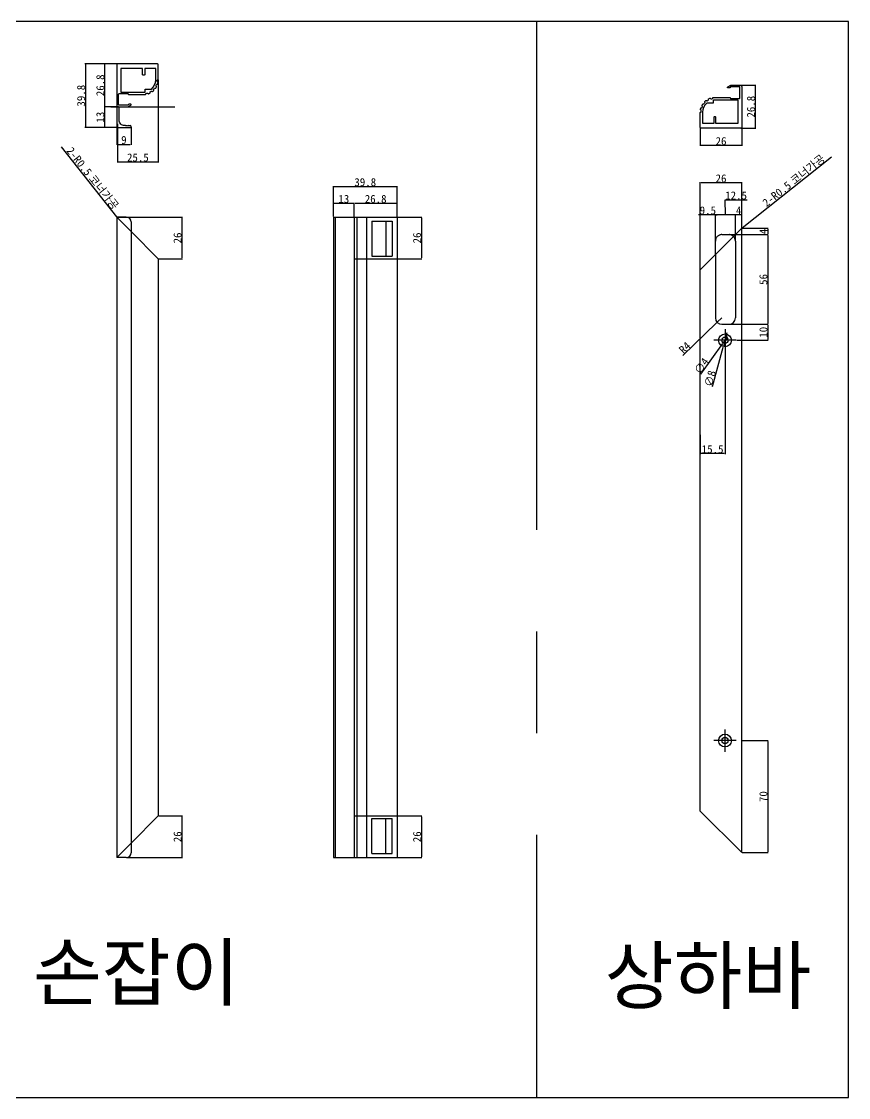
# Model space of a CAD drawing. Header units: millimetres. Extents: x -44117 to 256353, y -2095463 to 65325.
# Drawn here: x 80400 to 80917, y 25306 to 25978 of the extents above; entities that cross this region are included whole.
import ezdxf

# ---------------------------------------------------------------- set-up
doc = ezdxf.new("R2010")
doc.units = ezdxf.units.MM
doc.header["$LTSCALE"] = 10
doc.linetypes.add('CENTER', pattern=[50.8, 31.75, -6.35, 6.35, -6.35])
doc.linetypes.add('HIDDEN', pattern=[9.525, 6.35, -3.175])
doc.layers.add('cen', color=1, linetype='CENTER')
doc.layers.add('hid', color=8, linetype='HIDDEN')
doc.dimstyles.new('hi01 a4 - 1scale', dxfattribs={"dimtxt": 5, "dimasz": 0.5, "dimexe": 0.3, "dimexo": 0.3, "dimgap": 0.2, "dimtad": 1, "dimdec": 1, "dimdsep": 46, "dimtxsty": 'Standard', "dimcen": 1, "dimclrd": 251, "dimclre": 251, "dimclrt": 3, "dimadec": 1, "dimazin": 2, "dimtfac": 1, "dimtdec": 1, "dimtix": 1, "dimtmove": 1, "dimatfit": 3, "dimfxl": 0, "dimarcsym": 0})

# ---------------------------------------------------------------- blocks, each defined once
blk = doc.blocks.new('*D1790')
at = {"color": 251, "lineweight": -2, "transparency": 16777216}
for p, q in [((80459.51, 25952), (80451.5, 25952)), ((80451.8, 25951.5), (80451.8, 25925.7)), ((80460.51, 25925.2), (80451.5, 25925.2))]:
    blk.add_line(p, q, dxfattribs=at)
at = {"color": 251, "transparency": 16777216}
for points in [[(80451.72, 25951.5), (80451.88, 25951.5), (80451.8, 25952)], [(80451.72, 25925.7), (80451.88, 25925.7), (80451.8, 25925.2)]]:
    blk.add_solid(points, dxfattribs=at)
at = {"layer": 'Defpoints', "color": 0, "transparency": 16777216}
for p in [(80459.81, 25952), (80451.8, 25925.2), (80460.81, 25925.2)]:
    blk.add_point(p, dxfattribs=at)
at = {"color": 3, "transparency": 16777216, "insert": (80449.1, 25938.6), "char_height": 5, "attachment_point": 5, "rotation": 90}
blk.add_mtext('26.8', dxfattribs=at)
blk = doc.blocks.new('*D1791')
at = {"color": 251, "lineweight": -2, "transparency": 16777216}
for p, q in [((80460.51, 25925.2), (80451.5, 25925.2)), ((80451.8, 25924.7), (80451.8, 25912.7)), ((80460.27, 25912.2), (80451.5, 25912.2))]:
    blk.add_line(p, q, dxfattribs=at)
at = {"color": 251, "transparency": 16777216}
for points in [[(80451.72, 25924.7), (80451.88, 25924.7), (80451.8, 25925.2)], [(80451.72, 25912.7), (80451.88, 25912.7), (80451.8, 25912.2)]]:
    blk.add_solid(points, dxfattribs=at)
at = {"layer": 'Defpoints', "color": 0, "transparency": 16777216}
for p in [(80460.81, 25925.2), (80451.8, 25912.2), (80460.57, 25912.2)]:
    blk.add_point(p, dxfattribs=at)
at = {"color": 3, "transparency": 16777216, "insert": (80449.1, 25918.7), "char_height": 5, "attachment_point": 5, "rotation": 90}
blk.add_mtext('13', dxfattribs=at)
blk = doc.blocks.new('*D1792')
at = {"color": 251, "lineweight": -2, "transparency": 16777216}
for p, q in [((80459.31, 25912.4), (80459.31, 25901.43)), ((80468.31, 25912.4), (80468.31, 25901.43)), ((80459.81, 25901.73), (80467.81, 25901.73))]:
    blk.add_line(p, q, dxfattribs=at)
at = {"color": 251, "transparency": 16777216}
for points in [[(80459.81, 25901.81), (80459.81, 25901.64), (80459.31, 25901.73)], [(80467.81, 25901.81), (80467.81, 25901.64), (80468.31, 25901.73)]]:
    blk.add_solid(points, dxfattribs=at)
at = {"layer": 'Defpoints', "color": 0, "transparency": 16777216}
for p in [(80459.31, 25912.7), (80468.31, 25912.7), (80468.31, 25901.73)]:
    blk.add_point(p, dxfattribs=at)
at = {"color": 3, "transparency": 16777216, "insert": (80463.81, 25904.43), "char_height": 5, "attachment_point": 5}
blk.add_mtext('9', dxfattribs=at)
blk = doc.blocks.new('*D1793')
at = {"color": 251, "lineweight": -2, "transparency": 16777216}
for p, q in [((80485.31, 25942), (80485.31, 25890.48)), ((80459.81, 25914.44), (80459.81, 25890.48)), ((80460.31, 25890.78), (80484.81, 25890.78))]:
    blk.add_line(p, q, dxfattribs=at)
at = {"color": 251, "transparency": 16777216}
for points in [[(80460.31, 25890.86), (80460.31, 25890.69), (80459.81, 25890.78)], [(80484.81, 25890.86), (80484.81, 25890.69), (80485.31, 25890.78)]]:
    blk.add_solid(points, dxfattribs=at)
at = {"layer": 'Defpoints', "color": 0, "transparency": 16777216}
for p in [(80485.31, 25942.3), (80459.81, 25914.74), (80485.31, 25890.78)]:
    blk.add_point(p, dxfattribs=at)
at = {"color": 3, "transparency": 16777216, "insert": (80472.56, 25893.48), "char_height": 5, "attachment_point": 5}
blk.add_mtext('25.5', dxfattribs=at)
blk = doc.blocks.new('*D1794')
at = {"color": 251, "lineweight": -2, "transparency": 16777216}
for p, q in [((80424.62, 25900.15), (80459.19, 25856.55)), ((80459.81, 25855.76), (80459.5, 25856.15))]:
    blk.add_line(p, q, dxfattribs=at)
at = {"color": 251, "transparency": 16777216}
blk.add_solid([(80459.26, 25856.6), (80459.13, 25856.49), (80459.5, 25856.15)], dxfattribs=at)
at = {"layer": 'Defpoints', "color": 0, "transparency": 16777216}
for p in [(80459.5, 25856.15), (80459.81, 25855.76)]:
    blk.add_point(p, dxfattribs=at)
at = {"color": 3, "transparency": 16777216, "insert": (80444.09, 25880.4), "char_height": 5, "attachment_point": 5, "rotation": 308.40758}
blk.add_mtext('2-R0.5{\\f굴림|b0|i0|c129|p50; 코너가공}', dxfattribs=at)
blk = doc.blocks.new('*D1795')
at = {"color": 251, "lineweight": -2, "transparency": 16777216}
for p, q in [((80459.61, 25856.26), (80500.37, 25856.26)), ((80500.07, 25855.76), (80500.07, 25830.76)), ((80485.61, 25830.26), (80500.37, 25830.26))]:
    blk.add_line(p, q, dxfattribs=at)
at = {"color": 251, "transparency": 16777216}
for points in [[(80499.99, 25855.76), (80500.16, 25855.76), (80500.07, 25856.26)], [(80499.99, 25830.76), (80500.16, 25830.76), (80500.07, 25830.26)]]:
    blk.add_solid(points, dxfattribs=at)
at = {"layer": 'Defpoints', "color": 0, "transparency": 16777216}
for p in [(80459.31, 25856.26), (80485.31, 25830.26), (80500.07, 25830.26)]:
    blk.add_point(p, dxfattribs=at)
at = {"color": 3, "transparency": 16777216, "insert": (80497.37, 25843.26), "char_height": 5, "attachment_point": 5, "rotation": 90}
blk.add_mtext('26', dxfattribs=at)
blk = doc.blocks.new('*D1796')
at = {"color": 251, "lineweight": -2, "transparency": 16777216}
for p, q in [((80485.61, 25482.26), (80500.37, 25482.26)), ((80500.07, 25481.76), (80500.07, 25456.76)), ((80465.61, 25456.26), (80500.37, 25456.26))]:
    blk.add_line(p, q, dxfattribs=at)
at = {"color": 251, "transparency": 16777216}
for points in [[(80499.99, 25481.76), (80500.16, 25481.76), (80500.07, 25482.26)], [(80499.99, 25456.76), (80500.16, 25456.76), (80500.07, 25456.26)]]:
    blk.add_solid(points, dxfattribs=at)
at = {"layer": 'Defpoints', "color": 0, "transparency": 16777216}
for p in [(80485.31, 25482.26), (80465.31, 25456.26), (80500.07, 25456.26)]:
    blk.add_point(p, dxfattribs=at)
at = {"color": 3, "transparency": 16777216, "insert": (80497.37, 25469.26), "char_height": 5, "attachment_point": 5, "rotation": 90}
blk.add_mtext('26', dxfattribs=at)
blk = doc.blocks.new('*D1797')
at = {"color": 251, "lineweight": -2, "transparency": 16777216}
for p, q in [((80634.82, 25856.26), (80650.02, 25856.26)), ((80649.72, 25855.76), (80649.72, 25830.76)), ((80634.82, 25830.26), (80650.02, 25830.26))]:
    blk.add_line(p, q, dxfattribs=at)
at = {"color": 251, "transparency": 16777216}
for points in [[(80649.64, 25855.76), (80649.8, 25855.76), (80649.72, 25856.26)], [(80649.64, 25830.76), (80649.8, 25830.76), (80649.72, 25830.26)]]:
    blk.add_solid(points, dxfattribs=at)
at = {"layer": 'Defpoints', "color": 0, "transparency": 16777216}
for p in [(80634.52, 25856.26), (80634.52, 25830.26), (80649.72, 25830.26)]:
    blk.add_point(p, dxfattribs=at)
at = {"color": 3, "transparency": 16777216, "insert": (80647.02, 25843.26), "char_height": 5, "attachment_point": 5, "rotation": 90}
blk.add_mtext('26', dxfattribs=at)
blk = doc.blocks.new('*D1798')
at = {"color": 251, "lineweight": -2, "transparency": 16777216}
for p, q in [((80634.82, 25482.26), (80650.02, 25482.26)), ((80649.72, 25481.76), (80649.72, 25456.76)), ((80634.82, 25456.26), (80650.02, 25456.26))]:
    blk.add_line(p, q, dxfattribs=at)
at = {"color": 251, "transparency": 16777216}
for points in [[(80649.64, 25481.76), (80649.8, 25481.76), (80649.72, 25482.26)], [(80649.64, 25456.76), (80649.8, 25456.76), (80649.72, 25456.26)]]:
    blk.add_solid(points, dxfattribs=at)
at = {"layer": 'Defpoints', "color": 0, "transparency": 16777216}
for p in [(80634.52, 25482.26), (80634.52, 25456.26), (80649.72, 25456.26)]:
    blk.add_point(p, dxfattribs=at)
at = {"color": 3, "transparency": 16777216, "insert": (80647.02, 25469.26), "char_height": 5, "attachment_point": 5, "rotation": 90}
blk.add_mtext('26', dxfattribs=at)
blk = doc.blocks.new('*D1799')
at = {"color": 251, "lineweight": -2, "transparency": 16777216}
for p, q in [((80594.72, 25856.56), (80594.72, 25865.19)), ((80595.22, 25864.89), (80607.23, 25864.89)), ((80607.73, 25856.56), (80607.73, 25865.19))]:
    blk.add_line(p, q, dxfattribs=at)
at = {"color": 251, "transparency": 16777216}
for points in [[(80595.22, 25864.97), (80595.22, 25864.81), (80594.72, 25864.89)], [(80607.23, 25864.97), (80607.23, 25864.81), (80607.73, 25864.89)]]:
    blk.add_solid(points, dxfattribs=at)
at = {"layer": 'Defpoints', "color": 0, "transparency": 16777216}
for p in [(80607.73, 25864.89), (80594.72, 25856.26), (80607.73, 25856.26)]:
    blk.add_point(p, dxfattribs=at)
at = {"color": 3, "transparency": 16777216, "insert": (80601.22, 25867.59), "char_height": 5, "attachment_point": 5}
blk.add_mtext('13', dxfattribs=at)
blk = doc.blocks.new('*D1800')
at = {"color": 251, "lineweight": -2, "transparency": 16777216}
for p, q in [((80607.73, 25856.56), (80607.73, 25865.19)), ((80608.23, 25864.89), (80634.02, 25864.89)), ((80634.52, 25856.56), (80634.52, 25865.19))]:
    blk.add_line(p, q, dxfattribs=at)
at = {"color": 251, "transparency": 16777216}
for points in [[(80608.23, 25864.97), (80608.23, 25864.81), (80607.73, 25864.89)], [(80634.02, 25864.97), (80634.02, 25864.81), (80634.52, 25864.89)]]:
    blk.add_solid(points, dxfattribs=at)
at = {"layer": 'Defpoints', "color": 0, "transparency": 16777216}
for p in [(80634.52, 25864.89), (80607.73, 25856.26), (80634.52, 25856.26)]:
    blk.add_point(p, dxfattribs=at)
at = {"color": 3, "transparency": 16777216, "insert": (80621.12, 25867.59), "char_height": 5, "attachment_point": 5}
blk.add_mtext('26.8', dxfattribs=at)
blk = doc.blocks.new('*D1801')
at = {"color": 251, "lineweight": -2, "transparency": 16777216}
for p, q in [((80594.72, 25865.49), (80594.72, 25875.67)), ((80595.22, 25875.37), (80634.02, 25875.37)), ((80634.52, 25856.56), (80634.52, 25875.67))]:
    blk.add_line(p, q, dxfattribs=at)
at = {"color": 251, "transparency": 16777216}
for points in [[(80595.22, 25875.45), (80595.22, 25875.28), (80594.72, 25875.37)], [(80634.02, 25875.45), (80634.02, 25875.28), (80634.52, 25875.37)]]:
    blk.add_solid(points, dxfattribs=at)
at = {"layer": 'Defpoints', "color": 0, "transparency": 16777216}
for p in [(80634.52, 25875.37), (80594.72, 25865.19), (80634.52, 25856.26)]:
    blk.add_point(p, dxfattribs=at)
at = {"color": 3, "transparency": 16777216, "insert": (80614.62, 25878.07), "char_height": 5, "attachment_point": 5}
blk.add_mtext('39.8', dxfattribs=at)
blk = doc.blocks.new('*D1761')
at = {"color": 251, "lineweight": -2, "transparency": 16777216}
for p, q in [((80451.2, 25952), (80439.49, 25952)), ((80439.79, 25951.5), (80439.79, 25912.7)), ((80459.01, 25912.2), (80439.49, 25912.2))]:
    blk.add_line(p, q, dxfattribs=at)
at = {"color": 251, "transparency": 16777216}
for points in [[(80439.71, 25951.5), (80439.88, 25951.5), (80439.79, 25952)], [(80439.71, 25912.7), (80439.88, 25912.7), (80439.79, 25912.2)]]:
    blk.add_solid(points, dxfattribs=at)
at = {"layer": 'Defpoints', "color": 0, "transparency": 16777216}
for p in [(80451.5, 25952), (80439.79, 25912.2), (80459.31, 25912.2)]:
    blk.add_point(p, dxfattribs=at)
at = {"color": 3, "transparency": 16777216, "insert": (80437.09, 25932.1), "char_height": 5, "attachment_point": 5, "rotation": 90}
blk.add_mtext('39.8', dxfattribs=at)
blk = doc.blocks.new('*D1763')
at = {"color": 251, "lineweight": -2, "transparency": 16777216}
for p, q in [((80842.23, 25845.35), (80866.4, 25845.35)), ((80850.23, 25849.35), (80866.4, 25849.35)), ((80866.1, 25848.85), (80866.1, 25845.85))]:
    blk.add_line(p, q, dxfattribs=at)
at = {"color": 251, "transparency": 16777216}
for points in [[(80866.01, 25848.85), (80866.18, 25848.85), (80866.1, 25849.35)], [(80866.01, 25845.85), (80866.18, 25845.85), (80866.1, 25845.35)]]:
    blk.add_solid(points, dxfattribs=at)
at = {"layer": 'Defpoints', "color": 0, "transparency": 16777216}
for p in [(80841.93, 25845.35), (80849.93, 25849.35), (80866.1, 25845.35)]:
    blk.add_point(p, dxfattribs=at)
at = {"color": 3, "transparency": 16777216, "insert": (80863.4, 25847.35), "char_height": 5, "attachment_point": 5, "rotation": 90}
blk.add_mtext('4', dxfattribs=at)
blk = doc.blocks.new('*D1764')
at = {"color": 251, "lineweight": -2, "transparency": 16777216}
for p, q in [((80850.23, 25845.35), (80866.4, 25845.35)), ((80866.1, 25844.85), (80866.1, 25789.85)), ((80842.23, 25789.35), (80866.4, 25789.35))]:
    blk.add_line(p, q, dxfattribs=at)
at = {"color": 251, "transparency": 16777216}
for points in [[(80866.01, 25844.85), (80866.18, 25844.85), (80866.1, 25845.35)], [(80866.01, 25789.85), (80866.18, 25789.85), (80866.1, 25789.35)]]:
    blk.add_solid(points, dxfattribs=at)
at = {"layer": 'Defpoints', "color": 0, "transparency": 16777216}
for p in [(80849.93, 25845.35), (80841.93, 25789.35), (80866.1, 25789.35)]:
    blk.add_point(p, dxfattribs=at)
at = {"color": 3, "transparency": 16777216, "insert": (80863.4, 25817.35), "char_height": 5, "attachment_point": 5, "rotation": 90}
blk.add_mtext('56', dxfattribs=at)
blk = doc.blocks.new('*D1803')
at = {"color": 251, "lineweight": -2, "transparency": 16777216}
for p, q in [((80850.23, 25789.35), (80866.4, 25789.35)), ((80866.1, 25788.85), (80866.1, 25779.85)), ((80846.73, 25779.35), (80866.4, 25779.35))]:
    blk.add_line(p, q, dxfattribs=at)
at = {"color": 251, "transparency": 16777216}
for points in [[(80866.01, 25788.85), (80866.18, 25788.85), (80866.1, 25789.35)], [(80866.01, 25779.85), (80866.18, 25779.85), (80866.1, 25779.35)]]:
    blk.add_solid(points, dxfattribs=at)
at = {"layer": 'Defpoints', "color": 0, "transparency": 16777216}
for p in [(80849.93, 25789.35), (80846.43, 25779.35), (80866.1, 25779.35)]:
    blk.add_point(p, dxfattribs=at)
at = {"color": 3, "transparency": 16777216, "insert": (80863.4, 25784.35), "char_height": 5, "attachment_point": 5, "rotation": 90}
blk.add_mtext('10', dxfattribs=at)
blk = doc.blocks.new('*D1804')
at = {"color": 251, "lineweight": -2, "transparency": 16777216}
for p, q in [((80850.23, 25529.35), (80866.4, 25529.35)), ((80866.1, 25528.85), (80866.1, 25459.85)), ((80850.23, 25459.35), (80866.4, 25459.35))]:
    blk.add_line(p, q, dxfattribs=at)
at = {"color": 251, "transparency": 16777216}
for points in [[(80866.01, 25528.85), (80866.18, 25528.85), (80866.1, 25529.35)], [(80866.01, 25459.85), (80866.18, 25459.85), (80866.1, 25459.35)]]:
    blk.add_solid(points, dxfattribs=at)
at = {"layer": 'Defpoints', "color": 0, "transparency": 16777216}
for p in [(80849.93, 25529.35), (80849.93, 25459.35), (80866.1, 25459.35)]:
    blk.add_point(p, dxfattribs=at)
at = {"color": 3, "transparency": 16777216, "insert": (80863.4, 25494.35), "char_height": 5, "attachment_point": 5, "rotation": 90}
blk.add_mtext('70', dxfattribs=at)
blk = doc.blocks.new('*D1805')
at = {"color": 251, "lineweight": -2, "transparency": 16777216}
for p, q in [((80849.23, 25938.63), (80858.65, 25938.63)), ((80858.35, 25938.13), (80858.35, 25912.33)), ((80849.23, 25911.83), (80858.65, 25911.83))]:
    blk.add_line(p, q, dxfattribs=at)
at = {"color": 251, "transparency": 16777216}
for points in [[(80858.26, 25938.13), (80858.43, 25938.13), (80858.35, 25938.63)], [(80858.26, 25912.33), (80858.43, 25912.33), (80858.35, 25911.83)]]:
    blk.add_solid(points, dxfattribs=at)
at = {"layer": 'Defpoints', "color": 0, "transparency": 16777216}
for p in [(80848.93, 25938.63), (80848.93, 25911.83), (80858.35, 25911.83)]:
    blk.add_point(p, dxfattribs=at)
at = {"color": 3, "transparency": 16777216, "insert": (80855.65, 25925.23), "char_height": 5, "attachment_point": 5, "rotation": 90}
blk.add_mtext('26.8', dxfattribs=at)
blk = doc.blocks.new('*D1806')
at = {"color": 251, "lineweight": -2, "transparency": 16777216}
for p, q in [((80823.93, 25912.03), (80823.93, 25900.71)), ((80849.93, 25912.03), (80849.93, 25900.71)), ((80849.43, 25901.01), (80824.43, 25901.01))]:
    blk.add_line(p, q, dxfattribs=at)
at = {"color": 251, "transparency": 16777216}
for points in [[(80824.43, 25901.09), (80824.43, 25900.92), (80823.93, 25901.01)], [(80849.43, 25901.09), (80849.43, 25900.92), (80849.93, 25901.01)]]:
    blk.add_solid(points, dxfattribs=at)
at = {"layer": 'Defpoints', "color": 0, "transparency": 16777216}
for p in [(80823.93, 25912.33), (80849.93, 25912.33), (80823.93, 25901.01)]:
    blk.add_point(p, dxfattribs=at)
at = {"color": 3, "transparency": 16777216, "insert": (80836.93, 25903.71), "char_height": 5, "attachment_point": 5}
blk.add_mtext('26', dxfattribs=at)
blk = doc.blocks.new('*D1807')
at = {"color": 251, "lineweight": -2, "transparency": 16777216}
for p, q in [((80845.93, 25841.65), (80845.93, 25858.03)), ((80849.43, 25857.73), (80846.43, 25857.73)), ((80849.93, 25849.65), (80849.93, 25858.03))]:
    blk.add_line(p, q, dxfattribs=at)
at = {"color": 251, "transparency": 16777216}
for points in [[(80846.43, 25857.82), (80846.43, 25857.65), (80845.93, 25857.73)], [(80849.43, 25857.82), (80849.43, 25857.65), (80849.93, 25857.73)]]:
    blk.add_solid(points, dxfattribs=at)
at = {"layer": 'Defpoints', "color": 0, "transparency": 16777216}
for p in [(80845.93, 25857.73), (80849.93, 25849.35), (80845.93, 25841.35)]:
    blk.add_point(p, dxfattribs=at)
at = {"color": 3, "transparency": 16777216, "insert": (80847.93, 25860.43), "char_height": 5, "attachment_point": 5}
blk.add_mtext('4', dxfattribs=at)
blk = doc.blocks.new('*D1808')
at = {"color": 251, "lineweight": -2, "transparency": 16777216}
for p, q in [((80839.68, 25857.73), (80839.48, 25867.06)), ((80839.48, 25867.06), (80853.21, 25867.06)), ((80833.43, 25833.15), (80833.43, 25858.03)), ((80845.43, 25857.73), (80833.93, 25857.73)), ((80845.93, 25841.65), (80845.93, 25858.03))]:
    blk.add_line(p, q, dxfattribs=at)
at = {"color": 251, "transparency": 16777216}
for points in [[(80833.93, 25857.82), (80833.93, 25857.65), (80833.43, 25857.73)], [(80845.43, 25857.82), (80845.43, 25857.65), (80845.93, 25857.73)]]:
    blk.add_solid(points, dxfattribs=at)
at = {"layer": 'Defpoints', "color": 0, "transparency": 16777216}
for p in [(80833.43, 25857.73), (80845.93, 25841.35), (80833.43, 25832.85)]:
    blk.add_point(p, dxfattribs=at)
at = {"color": 3, "transparency": 16777216, "insert": (80846.34, 25869.76), "char_height": 5, "attachment_point": 5}
blk.add_mtext('12.5', dxfattribs=at)
blk = doc.blocks.new('*D1809')
at = {"color": 251, "lineweight": -2, "transparency": 16777216}
for p, q in [((80823.43, 25857.73), (80822.93, 25857.73)), ((80823.93, 25823.65), (80823.93, 25858.03)), ((80833.43, 25857.73), (80823.93, 25857.73)), ((80833.43, 25833.15), (80833.43, 25858.03)), ((80833.93, 25857.73), (80834.43, 25857.73))]:
    blk.add_line(p, q, dxfattribs=at)
at = {"color": 251, "transparency": 16777216}
for points in [[(80823.43, 25857.82), (80823.43, 25857.65), (80823.93, 25857.73)], [(80833.93, 25857.82), (80833.93, 25857.65), (80833.43, 25857.73)]]:
    blk.add_solid(points, dxfattribs=at)
at = {"layer": 'Defpoints', "color": 0, "transparency": 16777216}
for p in [(80823.93, 25857.73), (80833.43, 25832.85), (80823.93, 25823.35)]:
    blk.add_point(p, dxfattribs=at)
at = {"color": 3, "transparency": 16777216, "insert": (80828.68, 25860.43), "char_height": 5, "attachment_point": 5}
blk.add_mtext('9.5', dxfattribs=at)
blk = doc.blocks.new('*D1810')
at = {"color": 251, "lineweight": -2, "transparency": 16777216}
for p, q in [((80823.93, 25823.65), (80823.93, 25878.02)), ((80849.43, 25877.72), (80824.43, 25877.72)), ((80849.93, 25849.65), (80849.93, 25878.02))]:
    blk.add_line(p, q, dxfattribs=at)
at = {"color": 251, "transparency": 16777216}
for points in [[(80824.43, 25877.8), (80824.43, 25877.63), (80823.93, 25877.72)], [(80849.43, 25877.8), (80849.43, 25877.63), (80849.93, 25877.72)]]:
    blk.add_solid(points, dxfattribs=at)
at = {"layer": 'Defpoints', "color": 0, "transparency": 16777216}
for p in [(80823.93, 25877.72), (80849.93, 25849.35), (80823.93, 25823.35)]:
    blk.add_point(p, dxfattribs=at)
at = {"color": 3, "transparency": 16777216, "insert": (80836.93, 25880.42), "char_height": 5, "attachment_point": 5}
blk.add_mtext('26', dxfattribs=at)
blk = doc.blocks.new('*D1811')
at = {"color": 251, "lineweight": -2, "transparency": 16777216}
for p, q in [((80837.43, 25793.35), (80834.55, 25790.57)), ((80812.98, 25769.76), (80834.19, 25790.23))]:
    blk.add_line(p, q, dxfattribs=at)
at = {"color": 251, "transparency": 16777216}
blk.add_solid([(80834.13, 25790.29), (80834.25, 25790.17), (80834.55, 25790.57)], dxfattribs=at)
at = {"layer": 'Defpoints', "color": 0, "transparency": 16777216}
for p in [(80837.43, 25793.35), (80834.55, 25790.57)]:
    blk.add_point(p, dxfattribs=at)
at = {"color": 3, "transparency": 16777216, "insert": (80814.25, 25774.74), "char_height": 5, "attachment_point": 5, "rotation": 43.98448}
blk.add_mtext('R4', dxfattribs=at)
blk = doc.blocks.new('*D1812')
at = {"color": 251, "lineweight": -2, "transparency": 16777216}
for p, q in [((80840.48, 25783.21), (80838.37, 25775.49)), ((80840.61, 25783.69), (80840.74, 25784.17)), ((80831.54, 25750.48), (80838.24, 25775.01))]:
    blk.add_line(p, q, dxfattribs=at)
at = {"color": 251, "transparency": 16777216}
for points in [[(80840.53, 25783.71), (80840.69, 25783.67), (80840.48, 25783.21)], [(80838.16, 25775.03), (80838.32, 25774.99), (80838.37, 25775.49)]]:
    blk.add_solid(points, dxfattribs=at)
at = {"layer": 'Defpoints', "color": 0, "transparency": 16777216}
for p in [(80840.48, 25783.21), (80838.37, 25775.49)]:
    blk.add_point(p, dxfattribs=at)
at = {"color": 3, "transparency": 16777216, "insert": (80830.09, 25755.41), "char_height": 5, "attachment_point": 5, "rotation": 74.72026}
blk.add_mtext('∅8', dxfattribs=at)
blk = doc.blocks.new('*D1813')
at = {"color": 251, "lineweight": -2, "transparency": 16777216}
for p, q in [((80840.59, 25780.98), (80838.26, 25777.72)), ((80840.88, 25781.39), (80841.17, 25781.79)), ((80824.39, 25758.24), (80837.97, 25777.31))]:
    blk.add_line(p, q, dxfattribs=at)
at = {"color": 251, "transparency": 16777216}
for points in [[(80840.81, 25781.44), (80840.94, 25781.34), (80840.59, 25780.98)], [(80837.91, 25777.36), (80838.04, 25777.27), (80838.26, 25777.72)]]:
    blk.add_solid(points, dxfattribs=at)
at = {"layer": 'Defpoints', "color": 0, "transparency": 16777216}
for p in [(80840.59, 25780.98), (80838.26, 25777.72)]:
    blk.add_point(p, dxfattribs=at)
at = {"color": 3, "transparency": 16777216, "insert": (80824.72, 25763.37), "char_height": 5, "attachment_point": 5, "rotation": 54.5302}
blk.add_mtext('∅4', dxfattribs=at)
blk = doc.blocks.new('*D1814')
at = {"color": 251, "lineweight": -2, "transparency": 16777216}
for p, q in [((80839.43, 25772.05), (80839.43, 25708.29)), ((80823.93, 25720.23), (80823.93, 25708.29)), ((80838.93, 25708.59), (80824.43, 25708.59))]:
    blk.add_line(p, q, dxfattribs=at)
at = {"color": 251, "transparency": 16777216}
for points in [[(80824.43, 25708.67), (80824.43, 25708.51), (80823.93, 25708.59)], [(80838.93, 25708.67), (80838.93, 25708.51), (80839.43, 25708.59)]]:
    blk.add_solid(points, dxfattribs=at)
at = {"layer": 'Defpoints', "color": 0, "transparency": 16777216}
for p in [(80839.43, 25772.35), (80823.93, 25720.53), (80823.93, 25708.59)]:
    blk.add_point(p, dxfattribs=at)
at = {"color": 3, "transparency": 16777216, "insert": (80831.68, 25711.29), "char_height": 5, "attachment_point": 5}
blk.add_mtext('15.5', dxfattribs=at)
blk = doc.blocks.new('*D1765')
at = {"color": 251, "lineweight": -2, "transparency": 16777216}
for p, q in [((80905.96, 25893.67), (80850.21, 25849.47)), ((80849.43, 25848.85), (80849.82, 25849.16))]:
    blk.add_line(p, q, dxfattribs=at)
blk.add_arc((80849.43, 25848.85), 0.5, 4.03011, 55.62253, dxfattribs=at)
at = {"color": 251, "transparency": 16777216}
blk.add_solid([(80850.16, 25849.54), (80850.26, 25849.41), (80849.82, 25849.16)], dxfattribs=at)
at = {"layer": 'Defpoints', "color": 0, "transparency": 16777216}
for p in [(80849.43, 25848.85), (80849.82, 25849.16)]:
    blk.add_point(p, dxfattribs=at)
at = {"color": 3, "transparency": 16777216, "insert": (80882.49, 25878.88), "char_height": 5, "attachment_point": 5, "rotation": 38.40758}
blk.add_mtext('2-R0.5{\\f굴림|b0|i0|c129|p50; 코너가공}', dxfattribs=at)

msp = doc.modelspace()

# ---------------------------------------------------------------- linework, layer by layer
at = {"linetype": 'CENTER'}
msp.add_line((80721.58713, 25978.43595), (80721.58713, 25306.43595), dxfattribs=at)
for p, q in [((80459.31247, 25856.26148), (80459.31247, 25456.26148)), ((80465.31247, 25856.26148), (80459.31247, 25856.26148)), ((80468.31247, 25853.26148), (80468.31247, 25459.26148)), ((80594.7235, 25856.26148), (80594.7235, 25456.26148)), ((80594.7235, 25856.26148), (80634.5235, 25856.26148)), ((80595.92378, 25856.26148), (80595.92378, 25456.26148)), ((80607.72512, 25856.26148), (80607.72512, 25456.26148)), ((80609.32512, 25856.26148), (80609.32512, 25456.26148)), ((80615.32513, 25856.26148), (80615.32513, 25456.26148)), ((80634.5235, 25856.26148), (80634.5235, 25456.26148)), ((80468.31247, 25847.26148), (80485.31247, 25830.26148)), ((80849.92552, 25849.35064), (80823.92805, 25823.35317)), ((80849.92552, 25459.35064), (80849.92552, 25849.35064)), ((80845.92552, 25841.35064), (80845.92552, 25793.35064)), ((80833.42552, 25832.85064), (80833.42552, 25793.35064)), ((80485.31247, 25830.26148), (80485.31247, 25482.26148)), ((80823.92805, 25485.3481), (80823.92805, 25823.35317)), ((80837.42552, 25789.35064), (80841.92552, 25789.35064)), ((80468.31247, 25465.26148), (80485.31247, 25482.26148)), ((80849.92552, 25459.35064), (80823.92805, 25485.3481)), ((80465.31247, 25456.26148), (80459.31247, 25456.26148)), ((80594.7235, 25456.26148), (80634.5235, 25456.26148))]:
    msp.add_line(p, q)
at = {"color": 8}
for p, q in [((80618.72513, 25853.76148), (80618.72513, 25831.86148)), ((80618.72513, 25853.76148), (80631.52513, 25853.76148)), ((80627.52513, 25853.76148), (80627.52513, 25831.86148)), ((80631.52513, 25853.76148), (80631.52513, 25831.86148)), ((80618.72513, 25831.86148), (80631.52513, 25831.86148)), ((80618.72513, 25458.76148), (80618.72513, 25480.66148)), ((80618.72513, 25480.66148), (80631.52513, 25480.66148)), ((80627.52513, 25458.76148), (80627.52513, 25480.66148)), ((80631.52513, 25458.76148), (80631.52513, 25480.66148)), ((80618.72513, 25458.76148), (80631.52513, 25458.76148))]:
    msp.add_line(p, q, dxfattribs=at)
msp.add_lwpolyline([(80916.56563, 25306.43595), (80916.56563, 25978.43595), (79966.16563, 25978.43595), (79966.16563, 25306.43595)], close=True)
at = {"color": 7}
for points in [[(80466.09945, 25913.33788, 0.230186354), (80465.5748, 25913.33788, -0.246632104), (80465.10985, 25913.33241, 0.118515719), (80464.83712, 25913.39798), (80464.33016, 25913.39798, -0.417389378), (80460.81247, 25916.87778), (80460.81247, 25925.1996), (80466.26307, 25925.1996), (80468.10411, 25926.21394, 0.855700792), (80468.01247, 25926.7996), (80466.81247, 25926.7996, 0.414213562), (80466.51247, 25926.4996), (80466.51247, 25926.3996, -0.414213562), (80466.31247, 25926.1996), (80460.81247, 25926.1996, -0.414213562), (80460.51247, 25926.4996), (80460.51247, 25933.0996, -0.414213562), (80460.81247, 25933.3996), (80466.31247, 25933.3996, -0.414213562), (80466.51247, 25933.1996), (80466.51247, 25933.09961, 0.414213562), (80466.81247, 25932.79961), (80476.10994, 25932.79961, 0.030851128), (80477.24203, 25932.86952, 0.424123069), (80477.50142, 25933.21417, -0.404373009), (80477.74083, 25933.55566, 0.022416536), (80478.49028, 25933.73559, -0.404373009), (80478.85863, 25933.54001, 0.424123069), (80479.24622, 25933.35069, 0.022416536), (80480.00797, 25933.66622, 0.424123069), (80480.14816, 25934.07415, -0.404373009), (80480.27033, 25934.47291, 0.022416536), (80480.9275, 25934.87562, -0.404373009), (80481.33826, 25934.80345, 0.424123069), (80481.76538, 25934.74316, 0.022416536), (80482.39234, 25935.27864, 0.424123069), (80482.39961, 25935.70993, -0.404373009), (80482.39258, 25936.12692, 0.022416536), (80482.89314, 25936.713, -0.404373009), (80483.3061, 25936.77129, 0.424123069), (80483.73095, 25936.84594, 0.022416536), (80484.16175, 25937.54895, 0.424123069), (80484.03539, 25937.96139, -0.404373009), (80483.89985, 25938.3558, 0.022416536), (80484.1948, 25939.06787, -0.404373009), (80484.56953, 25939.25092, 0.424123069), (80484.95052, 25939.4532, 0.022416536), (80485.143, 25940.25493, 0.424123069), (80484.89537, 25940.60813, -0.404373009), (80484.64458, 25940.94135, 0.022416536), (80484.70505, 25941.70972, -0.404373009), (80485.00488, 25941.99961), (80485.00994, 25941.99961, 0.414213562), (80485.30994, 25942.29961), (80485.30994, 25951.49798, 0.414213562), (80484.80994, 25951.99798), (80459.81247, 25951.99798, 0.414213562), (80459.31247, 25951.49798), (80459.31247, 25912.69798, 0.414213562), (80459.81247, 25912.19798), (80467.81247, 25912.19798, 0.414213562), (80468.31247, 25912.69798), (80468.31247, 25912.89798, 0.414213562), (80467.81247, 25913.39798, 0.124477923), (80467.5748, 25913.33788, -0.246632104), (80467.10985, 25913.33241, 0.240408206), (80466.56439, 25913.33241, -0.246632104), (80466.09945, 25913.33788)], [(80477.01247, 25934.39961), (80477.01247, 25936.19961), (80481.02115, 25936.19961, 0.220520239), (80483.70994, 25941.99961), (80483.70994, 25948.99961), (80476.81247, 25948.99961), (80476.81247, 25945.19961, -0.414213562), (80476.61247, 25944.99961), (80475.71247, 25944.99961, -0.414213562), (80475.51247, 25945.19961), (80475.51247, 25948.99961), (80461.81247, 25948.99961), (80461.81247, 25934.39961), (80477.01247, 25934.39961)], [(80477.01247, 25934.39961), (80477.01247, 25936.19961), (80481.02115, 25936.19961, 0.220520239), (80483.70994, 25941.99961), (80483.70994, 25948.99961), (80476.81247, 25948.99961), (80476.81247, 25945.19961, -0.414213562), (80476.61247, 25944.99961), (80475.71247, 25944.99961, -0.414213562), (80475.51247, 25945.19961), (80475.51247, 25948.99961), (80461.81247, 25948.99961), (80461.81247, 25934.39961), (80477.01247, 25934.39961)]]:
    msp.add_lwpolyline(points, format="xyb", close=True, dxfattribs=at)
for points in [[(80849.42552, 25911.83016), (80824.42805, 25911.83016, -0.414213562), (80823.92805, 25912.33016), (80823.92805, 25921.52854, -0.414213562), (80824.22805, 25921.82854), (80824.23311, 25921.82854, 0.404373009), (80824.53294, 25922.11842, -0.022416536), (80824.59341, 25922.88679, 0.404373009), (80824.34262, 25923.22001, -0.424123069), (80824.095, 25923.57321, -0.022416536), (80824.28748, 25924.37494, -0.424123069), (80824.66846, 25924.57722, 0.404373009), (80825.0432, 25924.76027, -0.022416536), (80825.33815, 25925.47234, 0.404373009), (80825.2026, 25925.86676, -0.424123069), (80825.07624, 25926.27919, -0.022416536), (80825.50705, 25926.9822, -0.424123069), (80825.9319, 25927.05685, 0.404373009), (80826.34485, 25927.11514, -0.022416536), (80826.84541, 25927.70122, 0.404373009), (80826.83838, 25928.11821, -0.424123069), (80826.84565, 25928.5495, -0.022416536), (80827.47262, 25929.08498, -0.424123069), (80827.89974, 25929.0247, 0.404373009), (80828.3105, 25928.95252, -0.022416536), (80828.96766, 25929.35523, 0.404373009), (80829.08984, 25929.75399, -0.424123069), (80829.23003, 25930.16193, -0.022416536), (80829.99178, 25930.47745, -0.424123069), (80830.37937, 25930.28813, 0.404373009), (80830.74772, 25930.09255, -0.022416536), (80831.49716, 25930.27248, 0.404373009), (80831.73658, 25930.61397, -0.424123069), (80831.99597, 25930.95862, -0.030851128), (80833.12805, 25931.02854), (80842.42552, 25931.02854, -0.414213562), (80842.72552, 25930.72854), (80842.72552, 25930.62854, 0.414213562), (80842.92552, 25930.42854), (80848.42552, 25930.42854, 0.414213562), (80848.72552, 25930.72854), (80848.72552, 25937.32854, 0.414213562), (80848.42552, 25937.62854), (80842.92552, 25937.62854, 0.414213562), (80842.72552, 25937.42854), (80842.72552, 25937.32854, -0.414213562), (80842.42552, 25937.02854), (80841.22552, 25937.02854, -0.855700792), (80841.13389, 25937.6142), (80842.97493, 25938.62854), (80848.92552, 25938.62854, -0.414213562), (80849.92552, 25937.62854), (80849.92552, 25912.33016, -0.414213562), (80849.42552, 25911.83016)], [(80832.22552, 25927.62854), (80832.22552, 25929.42854), (80847.42552, 25929.42854), (80847.42552, 25914.82854), (80833.72552, 25914.82854), (80833.72552, 25918.62854, 0.414213562), (80833.52552, 25918.82854), (80832.62552, 25918.82854, 0.414213562), (80832.42552, 25918.62854), (80832.42552, 25914.82854), (80825.52805, 25914.82854), (80825.52805, 25921.82854, -0.220520239), (80828.21684, 25927.62854), (80832.22552, 25927.62854)]]:
    msp.add_lwpolyline(points, format="xyb", close=True)
for centre, radius in [((80839.42552, 25779.35064), 4), ((80839.42552, 25779.35064), 2), ((80839.42552, 25529.35064), 4), ((80839.42552, 25529.35064), 2)]:
    msp.add_circle(centre, radius)
for centre, radius, start, end in [((80459.81247, 25855.76148), 0.5, 90, 180), ((80465.31247, 25853.26148), 3, 0, 90), ((80841.92552, 25841.35064), 4, 0, 45), ((80837.42552, 25793.35064), 4, 180, 270), ((80841.92552, 25793.35064), 4, 270, 0), ((80465.31247, 25459.26148), 3, 270, 0)]:
    msp.add_arc(centre, radius, start, end)
at = {"layer": 'cen'}
for p, q in [((80455.55646, 25925.1996), (80495.61477, 25925.1996)), ((80607.72512, 25830.26148), (80634.5235, 25830.26148)), ((80839.42552, 25786.35064), (80839.42552, 25772.35064)), ((80846.42552, 25779.35064), (80832.42552, 25779.35064)), ((80839.42552, 25522.35064), (80839.42552, 25536.35064)), ((80846.42552, 25529.35064), (80832.42552, 25529.35064)), ((80607.72512, 25482.26148), (80634.5235, 25482.26148))]:
    msp.add_line(p, q, dxfattribs=at)
at = {"layer": 'hid'}
for p, q in [((80459.31247, 25856.26148), (80468.31247, 25847.26148)), ((80837.42552, 25845.35064), (80841.92552, 25845.35064)), ((80833.42552, 25832.85064), (80833.42552, 25841.35064)), ((80459.31247, 25456.26148), (80468.31247, 25465.26148))]:
    msp.add_line(p, q, dxfattribs=at)
for centre, start, end in [((80837.42552, 25841.35064), 90, 180), ((80841.92552, 25841.35064), 45, 90)]:
    msp.add_arc(centre, 4, start, end, dxfattribs=at)

# ---------------------------------------------------------------- texts
at = {"char_height": 34.3, "attachment_point": 1}
for s, heights, insert in [('{\\fGulim|b0|i0|c129|p50;손잡이}', [-38.18216], (80407.00738, 25401.73365)), ('{\\fGulim|b0|i0|c129|p50;상하바}', [-38.2735], (80764.21198, 25399.68742))]:
    msp.add_mtext_dynamic_manual_height_columns(s, width=3307.3198183, gutter_width=12.5, heights=heights, dxfattribs=dict(at, insert=insert))

# ---------------------------------------------------------------- dimensions: what is measured, and where the dimension line sits
for base, p1, p2, angle, picture, middle in [((80439.79407, 25912.19798), (80451.49966, 25951.99798), (80459.31247, 25912.19798), 90, '*D1761', (80437.09407, 25932.09798)), ((80451.79966, 25925.1996), (80459.81247, 25951.99798), (80460.81247, 25925.1996), 90, '*D1790', (80449.09966, 25938.59879)), ((80858.34809, 25911.83016), (80848.92552, 25938.62854), (80848.92552, 25911.83016), 270, '*D1805', (80855.64809, 25925.22935)), ((80451.79966, 25912.19798), (80460.81247, 25925.1996), (80460.57237, 25912.19798), 90, '*D1791', (80449.09966, 25918.69879)), ((80500.07496, 25830.26148), (80459.31247, 25856.26148), (80485.31247, 25830.26148), 90, '*D1795', (80497.37496, 25843.26148)), ((80649.72116, 25830.26148), (80634.5235, 25856.26148), (80634.5235, 25830.26148), 90, '*D1797', (80647.02116, 25843.26148)), ((80866.09627, 25845.35064), (80849.92552, 25849.35064), (80841.92552, 25845.35064), 90, '*D1763', (80863.39627, 25847.35064)), ((80866.09627, 25789.35064), (80849.92552, 25845.35064), (80841.92552, 25789.35064), 90, '*D1764', (80863.39627, 25817.35064)), ((80866.09627, 25779.35064), (80849.92552, 25789.35064), (80846.42552, 25779.35064), 90, '*D1803', (80863.39627, 25784.35064)), ((80866.09627, 25459.35064), (80849.92552, 25529.35064), (80849.92552, 25459.35064), 270, '*D1804', (80863.39627, 25494.35064)), ((80500.07496, 25456.26148), (80485.31247, 25482.26148), (80465.31247, 25456.26148), 90, '*D1796', (80497.37496, 25469.26148)), ((80649.72116, 25456.26148), (80634.5235, 25482.26148), (80634.5235, 25456.26148), 90, '*D1798', (80647.02116, 25469.26148))]:
    dim = msp.add_linear_dim(base=base, p1=p1, p2=p2, angle=angle, dimstyle='hi01 a4 - 1scale')
    dim.commit()
    dim.dimension.update_dxf_attribs({"geometry": picture, "text_midpoint": middle})
for base, p1, p2, picture, middle in [((80485.30994, 25890.7762), (80459.81247, 25914.7394), (80485.30994, 25942.29961), '*D1793', (80472.56121, 25893.4762)), ((80468.31247, 25901.72813), (80459.31247, 25912.69798), (80468.31247, 25912.69798), '*D1792', (80463.81247, 25904.42813)), ((80823.92805, 25901.00667), (80849.92552, 25912.33016), (80823.92805, 25912.33016), '*D1806', (80836.92679, 25903.70667)), ((80634.5235, 25875.36606), (80594.7235, 25865.19006), (80634.5235, 25856.26148), '*D1801', (80614.6235, 25878.06606)), ((80823.92805, 25877.71738), (80849.92552, 25849.35064), (80823.92805, 25823.35317), '*D1810', (80836.92679, 25880.41738)), ((80607.72512, 25864.89006), (80594.7235, 25856.26148), (80607.72512, 25856.26148), '*D1799', (80601.22431, 25867.59006)), ((80634.5235, 25864.89006), (80607.72512, 25856.26148), (80634.5235, 25856.26148), '*D1800', (80621.12431, 25867.59006)), ((80823.92805, 25857.73181), (80833.42552, 25832.85064), (80823.92805, 25823.35317), '*D1809', (80828.67679, 25860.43181)), ((80845.92552, 25857.73181), (80849.92552, 25849.35064), (80845.92552, 25841.35064), '*D1807', (80847.92552, 25860.43181)), ((80823.92805, 25708.58947), (80839.42552, 25772.35064), (80823.92805, 25720.5253), '*D1814', (80831.67679, 25711.28947))]:
    dim = msp.add_linear_dim(base=base, p1=p1, p2=p2, dimstyle='hi01 a4 - 1scale')
    dim.commit()
    dim.dimension.update_dxf_attribs({"geometry": picture, "text_midpoint": middle})
dim = msp.add_radius_dim(center=(80459.81247, 25855.76148), mpoint=(80459.50185, 25856.15328), text='2-<>{\\f굴림|b0|i0|c129|p50; 코너가공}', dimstyle='hi01 a4 - 1scale', override={"dimtxsty": 'Standard'})
dim.commit()
dim.dimension.update_dxf_attribs({"geometry": '*D1794', "text_midpoint": (80444.09287, 25880.40154)})
dim = msp.add_radius_dim(center=(80849.42552, 25848.85064), mpoint=(80849.81733, 25849.16126), text='2-<>{\\f굴림|b0|i0|c129|p50; 코너가공}', dimstyle='hi01 a4 - 1scale', override={"dimtxsty": 'Standard'})
dim.commit()
dim.dimension.update_dxf_attribs({"geometry": '*D1765', "text_midpoint": (80884.34938, 25876.53847), "dimtype": 164})
dim = msp.add_linear_dim(base=(80833.42552, 25857.73181), p1=(80845.92552, 25841.35064), p2=(80833.42552, 25832.85064), dimstyle='hi01 a4 - 1scale')
dim.commit()
dim.dimension.update_dxf_attribs({"geometry": '*D1808', "text_midpoint": (80839.67552, 25867.05841), "dimtype": 160})
dim = msp.add_radius_dim(center=(80837.42552, 25793.35064), mpoint=(80834.54741, 25790.57278), dimstyle='hi01 a4 - 1scale')
dim.commit()
dim.dimension.update_dxf_attribs({"geometry": '*D1811', "text_midpoint": (80816.12608, 25772.79315), "dimtype": 164})
for p1, p2, picture, middle in [((80840.58607, 25780.97948), (80838.26497, 25777.72179), '*D1813', (80826.9215, 25761.80108)), ((80840.47965, 25783.20924), (80838.37139, 25775.49203), '*D1812', (80832.6899, 25754.6951))]:
    dim = msp.add_diameter_dim_2p(p1=p1, p2=p2, dimstyle='hi01 a4 - 1scale')
    dim.commit()
    dim.dimension.update_dxf_attribs({"geometry": picture, "text_midpoint": middle, "dimtype": 163})

doc.saveas('drawing.dxf')
